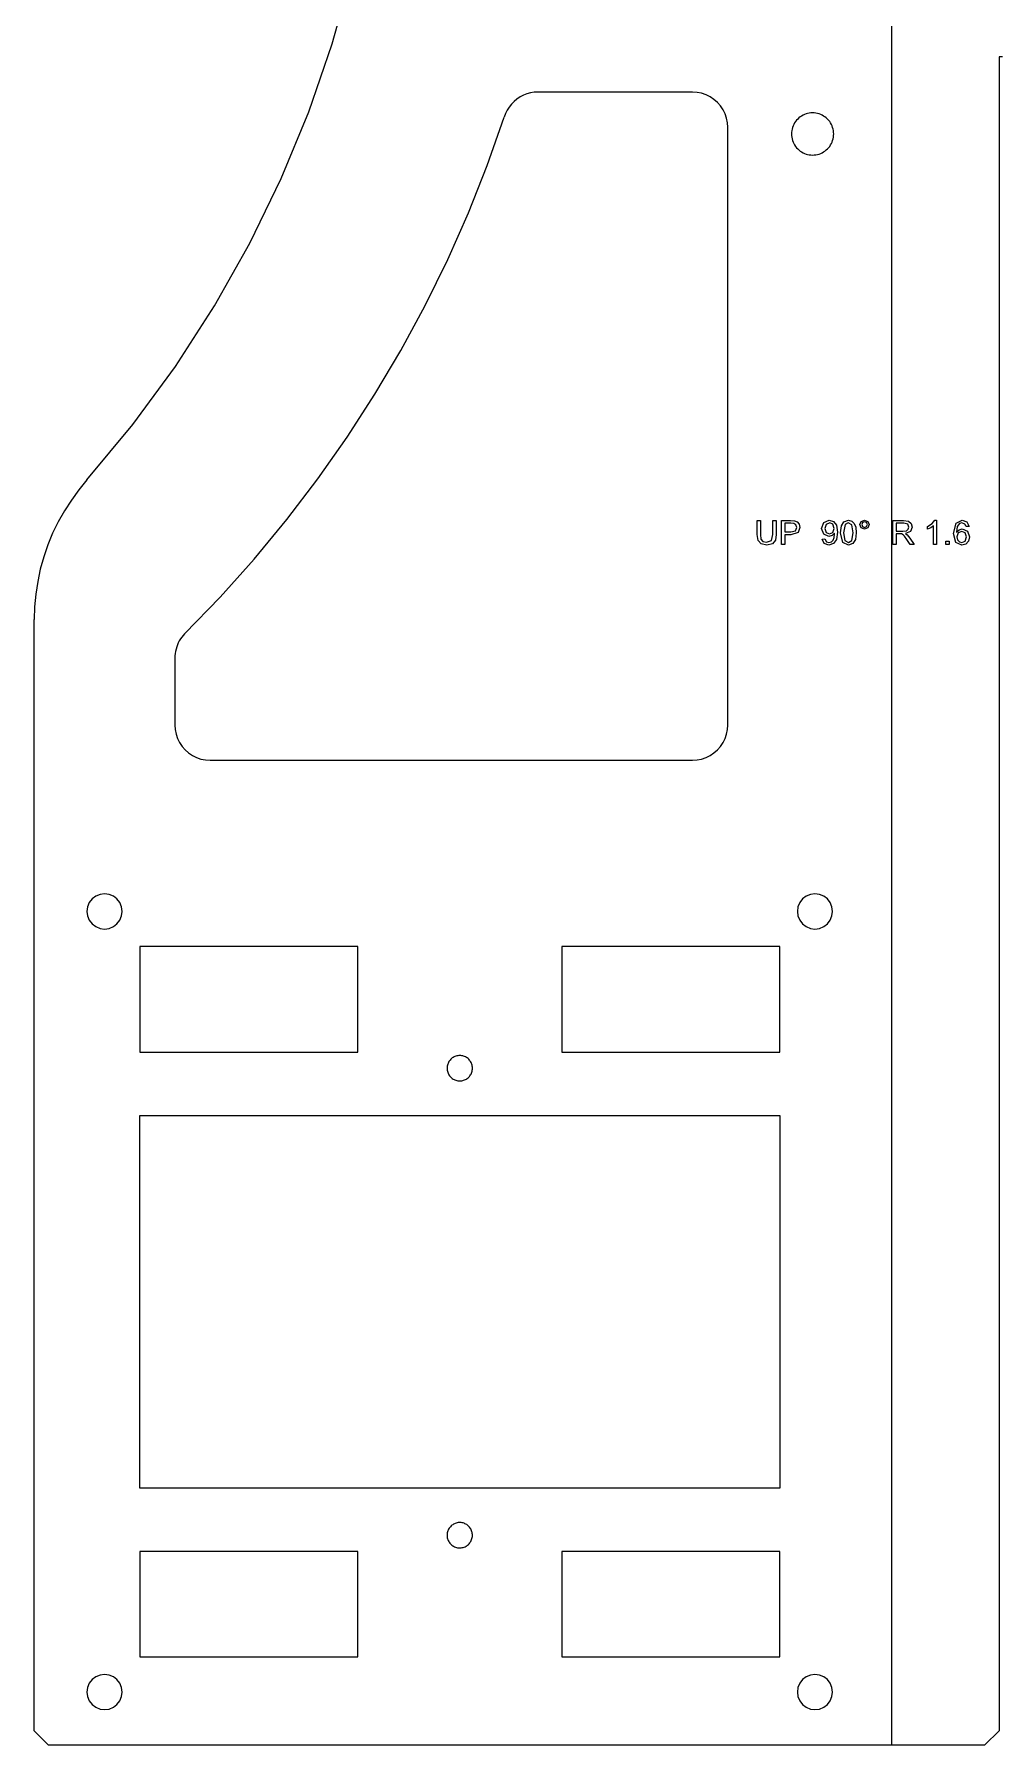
# Model space of a CAD drawing. Extents: x 0 to 2200, y 1000 to 1655.
# Drawn here: x 752.1 to 889.5, y 1154.8 to 1398 of the extents above; entities that cross this region are included whole.
import ezdxf

# ---------------------------------------------------------------- set-up
doc = ezdxf.new("R2010")
doc.units = 0
doc.layers.add('Layer0', color=7, linetype='BYLAYER', lineweight=5)
doc.layers.add('MTEXT', color=7, linetype='BYLAYER', lineweight=5)

msp = doc.modelspace()

# ---------------------------------------------------------------- linework, layer by layer
at = {"layer": 'Layer0', "color": 2, "true_color": 0xffff00}
msp.add_line((873.98, 1504.78), (873.98, 1154.78), dxfattribs=at)
at = {"layer": 'Layer0'}
for p, q in [((794.45, 1396.65), (797.19, 1406.51)), ((791.12, 1386.97), (794.45, 1396.65)), ((889.77, 1394.78), (889.27, 1394.78)), ((889.27, 1394.78), (889.27, 1156.78)), ((821.17, 1389.09), (820.73, 1388.79)), ((821.65, 1389.33), (821.17, 1389.09)), ((822.14, 1389.53), (821.65, 1389.33)), ((822.66, 1389.67), (822.14, 1389.53)), ((823.18, 1389.75), (822.66, 1389.67)), ((823.72, 1389.78), (823.18, 1389.75)), ((845.7, 1389.78), (823.72, 1389.78)), ((846.35, 1389.74), (845.7, 1389.78)), ((846.99, 1389.61), (846.35, 1389.74)), ((847.61, 1389.4), (846.99, 1389.61)), ((848.2, 1389.11), (847.61, 1389.4)), ((848.74, 1388.75), (848.2, 1389.11)), ((787.21, 1377.5), (791.12, 1386.97)), ((819.11, 1386.72), (818.93, 1386.21)), ((819.34, 1387.2), (819.11, 1386.72)), ((819.62, 1387.65), (819.34, 1387.2)), ((819.95, 1388.07), (819.62, 1387.65)), ((820.32, 1388.45), (819.95, 1388.07)), ((820.73, 1388.79), (820.32, 1388.45)), ((849.23, 1388.32), (848.74, 1388.75)), ((849.66, 1387.83), (849.23, 1388.32)), ((850.03, 1387.28), (849.66, 1387.83)), ((850.32, 1386.7), (850.03, 1387.28)), ((850.53, 1386.08), (850.32, 1386.7)), ((861.4, 1386.5), (861.19, 1386.38)), ((861.61, 1386.6), (861.4, 1386.5)), ((861.83, 1386.68), (861.61, 1386.6)), ((862.06, 1386.74), (861.83, 1386.68)), ((862.29, 1386.79), (862.06, 1386.74)), ((862.52, 1386.82), (862.29, 1386.79)), ((862.76, 1386.83), (862.52, 1386.82)), ((862.99, 1386.82), (862.76, 1386.83)), ((863.23, 1386.79), (862.99, 1386.82)), ((863.46, 1386.74), (863.23, 1386.79)), ((863.69, 1386.68), (863.46, 1386.74)), ((863.91, 1386.6), (863.69, 1386.68)), ((864.12, 1386.5), (863.91, 1386.6)), ((864.33, 1386.38), (864.12, 1386.5)), ((816.51, 1379.36), (818.93, 1386.21)), ((850.65, 1385.43), (850.53, 1386.08)), ((850.7, 1384.78), (850.65, 1385.43)), ((850.7, 1299.78), (850.7, 1384.78)), ((859.77, 1384.06), (859.76, 1383.83)), ((859.8, 1384.3), (859.77, 1384.06)), ((859.84, 1384.53), (859.8, 1384.3)), ((859.91, 1384.75), (859.84, 1384.53)), ((859.99, 1384.97), (859.91, 1384.75)), ((860.09, 1385.19), (859.99, 1384.97)), ((860.2, 1385.39), (860.09, 1385.19)), ((860.33, 1385.59), (860.2, 1385.39)), ((860.48, 1385.78), (860.33, 1385.59)), ((860.64, 1385.95), (860.48, 1385.78)), ((860.81, 1386.11), (860.64, 1385.95)), ((861, 1386.25), (860.81, 1386.11)), ((861.19, 1386.38), (861, 1386.25)), ((864.52, 1386.25), (864.33, 1386.38)), ((864.71, 1386.11), (864.52, 1386.25)), ((864.88, 1385.95), (864.71, 1386.11)), ((865.04, 1385.78), (864.88, 1385.95)), ((865.19, 1385.59), (865.04, 1385.78)), ((865.32, 1385.39), (865.19, 1385.59)), ((865.43, 1385.19), (865.32, 1385.39)), ((865.53, 1384.97), (865.43, 1385.19)), ((865.61, 1384.75), (865.53, 1384.97)), ((865.68, 1384.53), (865.61, 1384.75)), ((865.72, 1384.3), (865.68, 1384.53)), ((865.75, 1384.06), (865.72, 1384.3)), ((865.76, 1383.83), (865.75, 1384.06)), ((859.76, 1383.83), (859.77, 1383.59)), ((859.77, 1383.59), (859.8, 1383.36)), ((859.8, 1383.36), (859.84, 1383.13)), ((859.84, 1383.13), (859.91, 1382.9)), ((859.91, 1382.9), (859.99, 1382.68)), ((859.99, 1382.68), (860.09, 1382.46)), ((860.09, 1382.46), (860.2, 1382.26)), ((860.2, 1382.26), (860.33, 1382.06)), ((860.33, 1382.06), (860.48, 1381.88)), ((860.48, 1381.88), (860.64, 1381.71)), ((860.64, 1381.71), (860.81, 1381.55)), ((864.71, 1381.55), (864.88, 1381.71)), ((864.88, 1381.71), (865.04, 1381.88)), ((865.04, 1381.88), (865.19, 1382.06)), ((865.19, 1382.06), (865.32, 1382.26)), ((865.32, 1382.26), (865.43, 1382.46)), ((865.43, 1382.46), (865.53, 1382.68)), ((865.53, 1382.68), (865.61, 1382.9)), ((865.61, 1382.9), (865.68, 1383.13)), ((865.68, 1383.13), (865.72, 1383.36)), ((865.72, 1383.36), (865.75, 1383.59)), ((865.75, 1383.59), (865.76, 1383.83)), ((813.83, 1372.61), (816.51, 1379.36)), ((860.81, 1381.55), (861, 1381.4)), ((861, 1381.4), (861.19, 1381.27)), ((861.19, 1381.27), (861.4, 1381.15)), ((861.4, 1381.15), (861.61, 1381.06)), ((861.61, 1381.06), (861.83, 1380.97)), ((861.83, 1380.97), (862.06, 1380.91)), ((862.06, 1380.91), (862.29, 1380.86)), ((862.29, 1380.86), (862.52, 1380.84)), ((862.52, 1380.84), (862.76, 1380.83)), ((862.76, 1380.83), (862.99, 1380.84)), ((862.99, 1380.84), (863.23, 1380.86)), ((863.23, 1380.86), (863.46, 1380.91)), ((863.46, 1380.91), (863.69, 1380.97)), ((863.69, 1380.97), (863.91, 1381.06)), ((863.91, 1381.06), (864.12, 1381.15)), ((864.12, 1381.15), (864.33, 1381.27)), ((864.33, 1381.27), (864.52, 1381.4)), ((864.52, 1381.4), (864.71, 1381.55)), ((782.74, 1368.29), (787.21, 1377.5)), ((810.88, 1365.97), (813.83, 1372.61)), ((777.73, 1359.37), (782.74, 1368.29)), ((807.68, 1359.45), (810.88, 1365.97)), ((772.19, 1350.76), (777.73, 1359.37)), ((804.23, 1353.06), (807.68, 1359.45)), ((800.53, 1346.81), (804.23, 1353.06)), ((766.13, 1342.5), (772.19, 1350.76)), ((796.58, 1340.71), (800.53, 1346.81)), ((759.6, 1334.63), (766.13, 1342.5)), ((792.41, 1334.77), (796.58, 1340.71)), ((758.44, 1333.23), (757.38, 1331.78)), ((759.6, 1334.63), (758.44, 1333.23)), ((788, 1328.99), (792.41, 1334.77)), ((757.38, 1331.78), (756.4, 1330.26)), ((755.51, 1328.68), (754.72, 1327.06)), ((756.4, 1330.26), (755.51, 1328.68)), ((783.37, 1323.39), (788, 1328.99)), ((754.72, 1327.06), (754.03, 1325.39)), ((753.45, 1323.68), (752.96, 1321.94)), ((754.03, 1325.39), (753.45, 1323.68)), ((778.52, 1317.98), (783.37, 1323.39)), ((752.96, 1321.94), (752.59, 1320.17)), ((752.31, 1318.39), (752.15, 1316.59)), ((752.59, 1320.17), (752.31, 1318.39)), ((752.15, 1316.59), (752.1, 1314.78)), ((773.47, 1312.76), (778.52, 1317.98)), ((752.1, 1156.78), (752.1, 1314.78)), ((772.45, 1311.17), (772.35, 1310.88)), ((772.58, 1311.46), (772.45, 1311.17)), ((772.72, 1311.75), (772.58, 1311.46)), ((772.89, 1312.02), (772.72, 1311.75)), ((773.07, 1312.28), (772.89, 1312.02)), ((773.26, 1312.53), (773.07, 1312.28)), ((773.47, 1312.76), (773.26, 1312.53)), ((772.11, 1309.64), (772.1, 1309.32)), ((772.1, 1309.32), (772.1, 1299.78)), ((772.14, 1309.95), (772.11, 1309.64)), ((772.19, 1310.26), (772.14, 1309.95)), ((772.26, 1310.57), (772.19, 1310.26)), ((772.35, 1310.88), (772.26, 1310.57)), ((772.1, 1299.78), (772.14, 1299.13)), ((772.14, 1299.13), (772.27, 1298.49)), ((850.53, 1298.49), (850.65, 1299.13)), ((850.65, 1299.13), (850.7, 1299.78)), ((772.27, 1298.49), (772.48, 1297.87)), ((772.48, 1297.87), (772.77, 1297.28)), ((772.77, 1297.28), (773.13, 1296.74)), ((773.13, 1296.74), (773.56, 1296.25)), ((849.23, 1296.25), (849.66, 1296.74)), ((849.66, 1296.74), (850.03, 1297.28)), ((850.03, 1297.28), (850.32, 1297.87)), ((850.32, 1297.87), (850.53, 1298.49)), ((773.56, 1296.25), (774.05, 1295.82)), ((774.05, 1295.82), (774.6, 1295.45)), ((774.6, 1295.45), (775.18, 1295.16)), ((775.18, 1295.16), (775.8, 1294.95)), ((775.8, 1294.95), (776.44, 1294.82)), ((776.44, 1294.82), (777.1, 1294.78)), ((777.1, 1294.78), (845.7, 1294.78)), ((845.7, 1294.78), (846.35, 1294.82)), ((846.35, 1294.82), (846.99, 1294.95)), ((846.99, 1294.95), (847.61, 1295.16)), ((847.61, 1295.16), (848.2, 1295.45)), ((848.2, 1295.45), (848.74, 1295.82)), ((848.74, 1295.82), (849.23, 1296.25)), ((759.93, 1274.53), (759.68, 1273.93)), ((760.33, 1275.05), (759.93, 1274.53)), ((760.85, 1275.45), (760.33, 1275.05)), ((761.45, 1275.7), (760.85, 1275.45)), ((762.1, 1275.78), (761.45, 1275.7)), ((762.74, 1275.7), (762.1, 1275.78)), ((763.35, 1275.45), (762.74, 1275.7)), ((763.86, 1275.05), (763.35, 1275.45)), ((764.26, 1274.53), (763.86, 1275.05)), ((764.51, 1273.93), (764.26, 1274.53)), ((860.93, 1274.53), (860.68, 1273.93)), ((861.33, 1275.05), (860.93, 1274.53)), ((861.85, 1275.45), (861.33, 1275.05)), ((862.45, 1275.7), (861.85, 1275.45)), ((863.1, 1275.78), (862.45, 1275.7)), ((863.74, 1275.7), (863.1, 1275.78)), ((864.35, 1275.45), (863.74, 1275.7)), ((864.86, 1275.05), (864.35, 1275.45)), ((865.26, 1274.53), (864.86, 1275.05)), ((865.51, 1273.93), (865.26, 1274.53)), ((759.68, 1273.93), (759.6, 1273.28)), ((759.6, 1273.28), (759.68, 1272.64)), ((759.68, 1272.64), (759.93, 1272.03)), ((764.26, 1272.03), (764.51, 1272.64)), ((764.6, 1273.28), (764.51, 1273.93)), ((764.51, 1272.64), (764.6, 1273.28)), ((860.68, 1273.93), (860.6, 1273.28)), ((860.6, 1273.28), (860.68, 1272.64)), ((860.68, 1272.64), (860.93, 1272.03)), ((865.26, 1272.03), (865.51, 1272.64)), ((865.6, 1273.28), (865.51, 1273.93)), ((865.51, 1272.64), (865.6, 1273.28)), ((759.93, 1272.03), (760.33, 1271.51)), ((760.33, 1271.51), (760.85, 1271.12)), ((760.85, 1271.12), (761.45, 1270.87)), ((761.45, 1270.87), (762.1, 1270.78)), ((762.1, 1270.78), (762.74, 1270.87)), ((762.74, 1270.87), (763.35, 1271.12)), ((763.35, 1271.12), (763.86, 1271.51)), ((763.86, 1271.51), (764.26, 1272.03)), ((860.93, 1272.03), (861.33, 1271.51)), ((861.33, 1271.51), (861.85, 1271.12)), ((861.85, 1271.12), (862.45, 1270.87)), ((862.45, 1270.87), (863.1, 1270.78)), ((863.1, 1270.78), (863.74, 1270.87)), ((863.74, 1270.87), (864.35, 1271.12)), ((864.35, 1271.12), (864.86, 1271.51)), ((864.86, 1271.51), (865.26, 1272.03)), ((767.1, 1268.28), (767.1, 1253.28)), ((798.1, 1268.28), (767.1, 1268.28)), ((798.1, 1253.28), (798.1, 1268.28)), ((858.1, 1268.28), (827.1, 1268.28)), ((827.1, 1268.28), (827.1, 1253.28)), ((858.1, 1253.28), (858.1, 1268.28)), ((767.1, 1253.28), (798.1, 1253.28)), ((811.91, 1252.65), (811.78, 1252.59)), ((812.04, 1252.69), (811.91, 1252.65)), ((812.18, 1252.73), (812.04, 1252.69)), ((812.32, 1252.76), (812.18, 1252.73)), ((812.46, 1252.78), (812.32, 1252.76)), ((812.6, 1252.78), (812.46, 1252.78)), ((812.74, 1252.78), (812.6, 1252.78)), ((812.88, 1252.76), (812.74, 1252.78)), ((813.02, 1252.73), (812.88, 1252.76)), ((813.15, 1252.69), (813.02, 1252.73)), ((813.29, 1252.65), (813.15, 1252.69)), ((813.41, 1252.59), (813.29, 1252.65)), ((827.1, 1253.28), (858.1, 1253.28)), ((810.82, 1251.26), (810.8, 1251.12)), ((810.8, 1251.12), (810.8, 1250.98)), ((810.8, 1250.98), (810.8, 1250.84)), ((810.8, 1250.84), (810.82, 1250.7)), ((810.85, 1251.4), (810.82, 1251.26)), ((810.82, 1250.7), (810.85, 1250.56)), ((810.89, 1251.54), (810.85, 1251.4)), ((810.85, 1250.56), (810.89, 1250.43)), ((810.93, 1251.67), (810.89, 1251.54)), ((810.89, 1250.43), (810.93, 1250.29)), ((810.99, 1251.8), (810.93, 1251.67)), ((810.93, 1250.29), (810.99, 1250.16)), ((811.06, 1251.92), (810.99, 1251.8)), ((811.14, 1252.04), (811.06, 1251.92)), ((811.23, 1252.15), (811.14, 1252.04)), ((811.32, 1252.25), (811.23, 1252.15)), ((811.43, 1252.35), (811.32, 1252.25)), ((811.54, 1252.44), (811.43, 1252.35)), ((811.66, 1252.52), (811.54, 1252.44)), ((811.78, 1252.59), (811.66, 1252.52)), ((813.54, 1252.52), (813.41, 1252.59)), ((813.66, 1252.44), (813.54, 1252.52)), ((813.77, 1252.35), (813.66, 1252.44)), ((813.87, 1252.25), (813.77, 1252.35)), ((813.97, 1252.15), (813.87, 1252.25)), ((814.05, 1252.04), (813.97, 1252.15)), ((814.13, 1251.92), (814.05, 1252.04)), ((814.2, 1251.8), (814.13, 1251.92)), ((814.26, 1251.67), (814.2, 1251.8)), ((814.2, 1250.16), (814.26, 1250.29)), ((814.31, 1251.54), (814.26, 1251.67)), ((814.26, 1250.29), (814.31, 1250.43)), ((814.35, 1251.4), (814.31, 1251.54)), ((814.31, 1250.43), (814.35, 1250.56)), ((814.37, 1251.26), (814.35, 1251.4)), ((814.35, 1250.56), (814.37, 1250.7)), ((814.39, 1251.12), (814.37, 1251.26)), ((814.37, 1250.7), (814.39, 1250.84)), ((814.4, 1250.98), (814.39, 1251.12)), ((814.39, 1250.84), (814.4, 1250.98)), ((810.99, 1250.16), (811.06, 1250.04)), ((811.06, 1250.04), (811.14, 1249.92)), ((811.14, 1249.92), (811.23, 1249.81)), ((811.23, 1249.81), (811.32, 1249.71)), ((811.32, 1249.71), (811.43, 1249.61)), ((811.43, 1249.61), (811.54, 1249.53)), ((811.54, 1249.53), (811.66, 1249.45)), ((811.66, 1249.45), (811.78, 1249.38)), ((811.78, 1249.38), (811.91, 1249.32)), ((811.91, 1249.32), (812.04, 1249.27)), ((812.04, 1249.27), (812.18, 1249.23)), ((812.18, 1249.23), (812.32, 1249.2)), ((812.32, 1249.2), (812.46, 1249.19)), ((812.46, 1249.19), (812.6, 1249.18)), ((812.6, 1249.18), (812.74, 1249.19)), ((812.74, 1249.19), (812.88, 1249.2)), ((812.88, 1249.2), (813.02, 1249.23)), ((813.02, 1249.23), (813.15, 1249.27)), ((813.15, 1249.27), (813.29, 1249.32)), ((813.29, 1249.32), (813.41, 1249.38)), ((813.41, 1249.38), (813.54, 1249.45)), ((813.54, 1249.45), (813.66, 1249.53)), ((813.66, 1249.53), (813.77, 1249.61)), ((813.77, 1249.61), (813.87, 1249.71)), ((813.87, 1249.71), (813.97, 1249.81)), ((813.97, 1249.81), (814.05, 1249.92)), ((814.05, 1249.92), (814.13, 1250.04)), ((814.13, 1250.04), (814.2, 1250.16)), ((767.1, 1191.28), (767.1, 1244.28)), ((767.1, 1244.28), (858.1, 1244.28)), ((858.1, 1244.28), (858.1, 1191.28)), ((858.1, 1191.28), (767.1, 1191.28)), ((810.81, 1184.78), (810.8, 1184.64)), ((810.8, 1184.64), (810.8, 1184.5)), ((810.83, 1184.92), (810.81, 1184.78)), ((810.86, 1185.06), (810.83, 1184.92)), ((810.9, 1185.19), (810.86, 1185.06)), ((810.96, 1185.32), (810.9, 1185.19)), ((811.02, 1185.45), (810.96, 1185.32)), ((811.09, 1185.57), (811.02, 1185.45)), ((811.18, 1185.69), (811.09, 1185.57)), ((811.27, 1185.79), (811.18, 1185.69)), ((811.37, 1185.9), (811.27, 1185.79)), ((811.47, 1185.99), (811.37, 1185.9)), ((811.59, 1186.07), (811.47, 1185.99)), ((811.71, 1186.15), (811.59, 1186.07)), ((811.83, 1186.21), (811.71, 1186.15)), ((811.96, 1186.27), (811.83, 1186.21)), ((812.1, 1186.31), (811.96, 1186.27)), ((812.23, 1186.35), (812.1, 1186.31)), ((812.37, 1186.37), (812.23, 1186.35)), ((812.51, 1186.38), (812.37, 1186.37)), ((812.66, 1186.38), (812.51, 1186.38)), ((812.8, 1186.37), (812.66, 1186.38)), ((812.94, 1186.35), (812.8, 1186.37)), ((813.07, 1186.32), (812.94, 1186.35)), ((813.21, 1186.28), (813.07, 1186.32)), ((813.34, 1186.22), (813.21, 1186.28)), ((813.47, 1186.16), (813.34, 1186.22)), ((813.59, 1186.09), (813.47, 1186.16)), ((813.7, 1186), (813.59, 1186.09)), ((813.81, 1185.91), (813.7, 1186)), ((813.91, 1185.81), (813.81, 1185.91)), ((814, 1185.71), (813.91, 1185.81)), ((814.09, 1185.59), (814, 1185.71)), ((814.16, 1185.47), (814.09, 1185.59)), ((814.23, 1185.35), (814.16, 1185.47)), ((814.28, 1185.22), (814.23, 1185.35)), ((814.33, 1185.08), (814.28, 1185.22)), ((814.36, 1184.95), (814.33, 1185.08)), ((814.38, 1184.81), (814.36, 1184.95)), ((814.4, 1184.67), (814.38, 1184.81)), ((814.4, 1184.52), (814.4, 1184.67)), ((798.1, 1182.28), (767.1, 1182.28)), ((767.1, 1182.28), (767.1, 1167.28)), ((798.1, 1167.28), (798.1, 1182.28)), ((810.8, 1184.5), (810.81, 1184.36)), ((810.81, 1184.36), (810.83, 1184.22)), ((810.83, 1184.22), (810.87, 1184.08)), ((810.87, 1184.08), (810.91, 1183.95)), ((810.91, 1183.95), (810.97, 1183.82)), ((810.97, 1183.82), (811.03, 1183.69)), ((811.03, 1183.69), (811.11, 1183.57)), ((811.11, 1183.57), (811.19, 1183.46)), ((811.19, 1183.46), (811.28, 1183.35)), ((811.28, 1183.35), (811.38, 1183.25)), ((811.38, 1183.25), (811.49, 1183.16)), ((811.49, 1183.16), (811.61, 1183.08)), ((811.61, 1183.08), (811.73, 1183.01)), ((811.73, 1183.01), (811.85, 1182.94)), ((811.85, 1182.94), (811.99, 1182.89)), ((811.99, 1182.89), (812.12, 1182.85)), ((812.12, 1182.85), (812.26, 1182.81)), ((812.26, 1182.81), (812.4, 1182.79)), ((812.4, 1182.79), (812.54, 1182.78)), ((812.54, 1182.78), (812.68, 1182.78)), ((812.68, 1182.78), (812.82, 1182.8)), ((812.82, 1182.8), (812.96, 1182.82)), ((812.96, 1182.82), (813.1, 1182.85)), ((813.1, 1182.85), (813.23, 1182.9)), ((813.23, 1182.9), (813.36, 1182.95)), ((813.36, 1182.95), (813.49, 1183.02)), ((813.49, 1183.02), (813.61, 1183.09)), ((813.61, 1183.09), (813.72, 1183.18)), ((813.72, 1183.18), (813.83, 1183.27)), ((813.83, 1183.27), (813.93, 1183.37)), ((813.93, 1183.37), (814.02, 1183.48)), ((814.02, 1183.48), (814.1, 1183.59)), ((814.1, 1183.59), (814.17, 1183.71)), ((814.17, 1183.71), (814.24, 1183.84)), ((814.24, 1183.84), (814.29, 1183.97)), ((814.29, 1183.97), (814.33, 1184.11)), ((814.33, 1184.11), (814.36, 1184.24)), ((814.36, 1184.24), (814.39, 1184.38)), ((814.39, 1184.38), (814.4, 1184.52)), ((858.1, 1182.28), (827.1, 1182.28)), ((827.1, 1182.28), (827.1, 1167.28)), ((858.1, 1167.28), (858.1, 1182.28)), ((767.1, 1167.28), (798.1, 1167.28)), ((827.1, 1167.28), (858.1, 1167.28)), ((759.68, 1162.93), (759.6, 1162.28)), ((759.93, 1163.53), (759.68, 1162.93)), ((760.33, 1164.05), (759.93, 1163.53)), ((760.85, 1164.45), (760.33, 1164.05)), ((761.45, 1164.7), (760.85, 1164.45)), ((762.1, 1164.78), (761.45, 1164.7)), ((762.74, 1164.7), (762.1, 1164.78)), ((763.35, 1164.45), (762.74, 1164.7)), ((763.86, 1164.05), (763.35, 1164.45)), ((764.26, 1163.53), (763.86, 1164.05)), ((764.51, 1162.93), (764.26, 1163.53)), ((764.6, 1162.28), (764.51, 1162.93)), ((860.68, 1162.93), (860.6, 1162.28)), ((860.93, 1163.53), (860.68, 1162.93)), ((861.33, 1164.05), (860.93, 1163.53)), ((861.85, 1164.45), (861.33, 1164.05)), ((862.45, 1164.7), (861.85, 1164.45)), ((863.1, 1164.78), (862.45, 1164.7)), ((863.74, 1164.7), (863.1, 1164.78)), ((864.35, 1164.45), (863.74, 1164.7)), ((864.86, 1164.05), (864.35, 1164.45)), ((865.26, 1163.53), (864.86, 1164.05)), ((865.51, 1162.93), (865.26, 1163.53)), ((865.6, 1162.28), (865.51, 1162.93)), ((759.6, 1162.28), (759.68, 1161.64)), ((759.68, 1161.64), (759.93, 1161.03)), ((759.93, 1161.03), (760.33, 1160.51)), ((760.33, 1160.51), (760.85, 1160.12)), ((763.35, 1160.12), (763.86, 1160.51)), ((763.86, 1160.51), (764.26, 1161.03)), ((764.26, 1161.03), (764.51, 1161.64)), ((764.51, 1161.64), (764.6, 1162.28)), ((860.6, 1162.28), (860.68, 1161.64)), ((860.68, 1161.64), (860.93, 1161.03)), ((860.93, 1161.03), (861.33, 1160.51)), ((861.33, 1160.51), (861.85, 1160.12)), ((864.35, 1160.12), (864.86, 1160.51)), ((864.86, 1160.51), (865.26, 1161.03)), ((865.26, 1161.03), (865.51, 1161.64)), ((865.51, 1161.64), (865.6, 1162.28)), ((760.85, 1160.12), (761.45, 1159.87)), ((761.45, 1159.87), (762.1, 1159.78)), ((762.1, 1159.78), (762.74, 1159.87)), ((762.74, 1159.87), (763.35, 1160.12)), ((861.85, 1160.12), (862.45, 1159.87)), ((862.45, 1159.87), (863.1, 1159.78)), ((863.1, 1159.78), (863.74, 1159.87)), ((863.74, 1159.87), (864.35, 1160.12)), ((752.1, 1156.78), (754.1, 1154.78)), ((887.27, 1154.78), (889.27, 1156.78)), ((754.1, 1154.78), (873.98, 1154.78)), ((873.98, 1154.78), (887.27, 1154.78))]:
    msp.add_line(p, q, dxfattribs=at)
at = {"layer": 'MTEXT'}
for p, q in [((854.88, 1326.89), (854.88, 1328.88)), ((854.88, 1328.88), (855.34, 1328.88)), ((855.34, 1328.88), (855.34, 1326.89)), ((857.13, 1328.88), (857.59, 1328.88)), ((857.13, 1326.89), (857.13, 1328.88)), ((857.59, 1328.88), (857.59, 1326.89)), ((858.34, 1325.43), (858.34, 1328.88)), ((858.34, 1328.88), (859.64, 1328.88)), ((859.68, 1328.47), (858.8, 1328.47)), ((858.8, 1328.47), (858.8, 1327.24)), ((859.64, 1328.88), (860.17, 1328.84)), ((860.11, 1328.44), (859.68, 1328.47)), ((860.39, 1328.24), (860.11, 1328.44)), ((860.17, 1328.84), (860.59, 1328.68)), ((860.5, 1327.87), (860.39, 1328.24)), ((860.59, 1328.68), (860.87, 1328.35)), ((860.87, 1328.35), (860.97, 1327.88)), ((864.05, 1327.73), (864.36, 1328.57)), ((864.36, 1328.57), (865.13, 1328.89)), ((864.69, 1328.31), (864.49, 1327.71)), ((865.19, 1328.54), (864.69, 1328.31)), ((865.13, 1328.89), (865.75, 1328.71)), ((865.65, 1328.33), (865.19, 1328.54)), ((865.84, 1327.75), (865.65, 1328.33)), ((865.75, 1328.71), (866.17, 1328.19)), ((866.17, 1328.19), (866.31, 1327.22)), ((866.72, 1327.13), (866.85, 1328.11)), ((866.85, 1328.11), (867.22, 1328.69)), ((867.38, 1328.29), (867.16, 1327.13)), ((867.22, 1328.69), (867.85, 1328.89)), ((867.84, 1328.54), (867.38, 1328.29)), ((868.34, 1328.26), (867.84, 1328.54)), ((867.85, 1328.89), (868.33, 1328.78)), ((868.33, 1328.78), (868.68, 1328.46)), ((868.53, 1327.13), (868.34, 1328.26)), ((868.68, 1328.46), (868.89, 1327.94)), ((869.5, 1328.28), (869.69, 1328.74)), ((869.69, 1327.82), (869.5, 1328.28)), ((869.69, 1328.74), (870.15, 1328.93)), ((869.87, 1328.56), (869.76, 1328.28)), ((869.76, 1328.28), (869.87, 1328)), ((870.15, 1328.68), (869.87, 1328.56)), ((870.15, 1328.93), (870.61, 1328.74)), ((870.43, 1328.56), (870.15, 1328.68)), ((870.55, 1328.28), (870.43, 1328.56)), ((870.43, 1328), (870.55, 1328.28)), ((870.61, 1328.74), (870.8, 1328.28)), ((870.8, 1328.28), (870.61, 1327.82)), ((874.17, 1325.43), (874.17, 1328.88)), ((874.17, 1328.88), (875.7, 1328.88)), ((875.72, 1328.49), (874.63, 1328.49)), ((874.63, 1328.49), (874.63, 1327.36)), ((875.7, 1328.88), (876.4, 1328.78)), ((876.28, 1328.34), (875.72, 1328.49)), ((876.45, 1327.94), (876.28, 1328.34)), ((876.4, 1328.78), (876.78, 1328.45)), ((876.78, 1328.45), (876.92, 1327.94)), ((879.12, 1328.03), (879.74, 1328.43)), ((879.97, 1328.13), (879.57, 1327.84)), ((879.74, 1328.43), (880.12, 1328.89)), ((879.97, 1325.43), (879.97, 1328.13)), ((880.12, 1328.89), (880.39, 1328.89)), ((880.39, 1328.89), (880.39, 1325.43)), ((882.79, 1327.04), (883.16, 1328.49)), ((883.16, 1328.49), (884.03, 1328.89)), ((883.65, 1328.43), (883.33, 1328)), ((884, 1328.54), (883.65, 1328.43)), ((884.42, 1328.36), (884, 1328.54)), ((884.03, 1328.89), (884.69, 1328.66)), ((884.58, 1328), (884.42, 1328.36)), ((884.69, 1328.66), (885, 1328.03)), ((855.01, 1326.02), (854.88, 1326.89)), ((855.45, 1325.54), (855.01, 1326.02)), ((855.34, 1326.89), (855.42, 1326.23)), ((855.42, 1326.23), (855.71, 1325.9)), ((855.71, 1325.9), (856.2, 1325.79)), ((856.2, 1325.79), (856.92, 1326.01)), ((856.92, 1326.01), (857.13, 1326.89)), ((857.47, 1326.06), (857.05, 1325.57)), ((857.59, 1326.89), (857.47, 1326.06)), ((858.8, 1327.24), (859.69, 1327.24)), ((859.68, 1326.83), (858.8, 1326.83)), ((858.8, 1326.83), (858.8, 1325.43)), ((860.69, 1327.14), (859.68, 1326.83)), ((859.69, 1327.24), (860.32, 1327.4)), ((860.32, 1327.4), (860.5, 1327.87)), ((860.97, 1327.88), (860.69, 1327.14)), ((864.35, 1326.91), (864.05, 1327.73)), ((864.11, 1326.23), (864.52, 1326.27)), ((864.42, 1325.6), (864.11, 1326.23)), ((865.07, 1326.6), (864.35, 1326.91)), ((864.49, 1327.71), (864.68, 1327.18)), ((864.52, 1326.27), (864.72, 1325.85)), ((864.68, 1327.18), (865.17, 1326.97)), ((864.72, 1325.85), (865.09, 1325.72)), ((865.55, 1326.73), (865.07, 1326.6)), ((865.09, 1325.72), (865.43, 1325.81)), ((865.17, 1326.97), (865.66, 1327.18)), ((865.43, 1325.81), (865.67, 1326.05)), ((865.89, 1327.05), (865.55, 1326.73)), ((865.66, 1327.18), (865.84, 1327.75)), ((865.67, 1326.05), (865.83, 1326.45)), ((866.17, 1326.17), (865.74, 1325.58)), ((865.83, 1326.45), (865.89, 1326.97)), ((865.89, 1326.97), (865.89, 1327.05)), ((866.31, 1327.22), (866.17, 1326.17)), ((867.07, 1325.73), (866.72, 1327.13)), ((867.85, 1325.38), (867.07, 1325.73)), ((867.16, 1327.13), (867.36, 1326)), ((867.36, 1326), (867.85, 1325.72)), ((867.85, 1325.72), (868.34, 1326)), ((868.34, 1326), (868.53, 1327.13)), ((868.84, 1326.15), (868.47, 1325.58)), ((868.97, 1327.13), (868.84, 1326.15)), ((868.89, 1327.94), (868.97, 1327.13)), ((870.15, 1327.63), (869.69, 1327.82)), ((869.87, 1328), (870.15, 1327.89)), ((870.15, 1327.89), (870.43, 1328)), ((870.61, 1327.82), (870.15, 1327.63)), ((874.63, 1327.36), (875.61, 1327.36)), ((875.15, 1326.96), (874.63, 1326.96)), ((874.63, 1326.96), (874.63, 1325.43)), ((875.41, 1326.95), (875.15, 1326.96)), ((875.62, 1326.85), (875.41, 1326.95)), ((875.61, 1327.36), (876.09, 1327.42)), ((875.85, 1326.62), (875.62, 1326.85)), ((876.18, 1326.15), (875.85, 1326.62)), ((876.69, 1327.32), (875.95, 1327)), ((875.95, 1327), (876.23, 1326.83)), ((876.09, 1327.42), (876.36, 1327.63)), ((876.63, 1325.43), (876.18, 1326.15)), ((876.23, 1326.83), (876.61, 1326.37)), ((876.36, 1327.63), (876.45, 1327.94)), ((876.61, 1326.37), (877.2, 1325.43)), ((876.92, 1327.94), (876.69, 1327.32)), ((879.12, 1327.62), (879.12, 1328.03)), ((879.57, 1327.84), (879.12, 1327.62)), ((881.71, 1325.43), (881.71, 1325.92)), ((881.71, 1325.92), (882.19, 1325.92)), ((882.19, 1325.92), (882.19, 1325.43)), ((883.12, 1325.76), (882.79, 1327.04)), ((883.99, 1325.38), (883.12, 1325.76)), ((883.33, 1328), (883.21, 1327.21)), ((883.21, 1327.21), (883.58, 1327.55)), ((883.48, 1327.09), (883.28, 1326.55)), ((883.28, 1326.55), (883.37, 1326.13)), ((883.37, 1326.13), (883.63, 1325.83)), ((883.96, 1327.29), (883.48, 1327.09)), ((883.58, 1327.55), (884.05, 1327.67)), ((883.63, 1325.83), (883.98, 1325.72)), ((884.44, 1327.09), (883.96, 1327.29)), ((883.98, 1325.72), (884.44, 1325.94)), ((884.05, 1327.67), (884.77, 1327.36)), ((884.63, 1326.53), (884.44, 1327.09)), ((884.44, 1325.94), (884.63, 1326.53)), ((884.92, 1325.95), (884.54, 1325.52)), ((885, 1328.03), (884.58, 1328)), ((884.77, 1327.36), (885.06, 1326.55)), ((885.06, 1326.55), (884.92, 1325.95)), ((856.24, 1325.38), (855.45, 1325.54)), ((857.05, 1325.57), (856.24, 1325.38)), ((858.8, 1325.43), (858.34, 1325.43)), ((865.08, 1325.38), (864.42, 1325.6)), ((865.74, 1325.58), (865.08, 1325.38)), ((868.47, 1325.58), (867.85, 1325.38)), ((874.63, 1325.43), (874.17, 1325.43)), ((877.2, 1325.43), (876.63, 1325.43)), ((880.39, 1325.43), (879.97, 1325.43)), ((882.19, 1325.43), (881.71, 1325.43)), ((884.54, 1325.52), (883.99, 1325.38))]:
    msp.add_line(p, q, dxfattribs=at)

doc.saveas('drawing.dxf')
